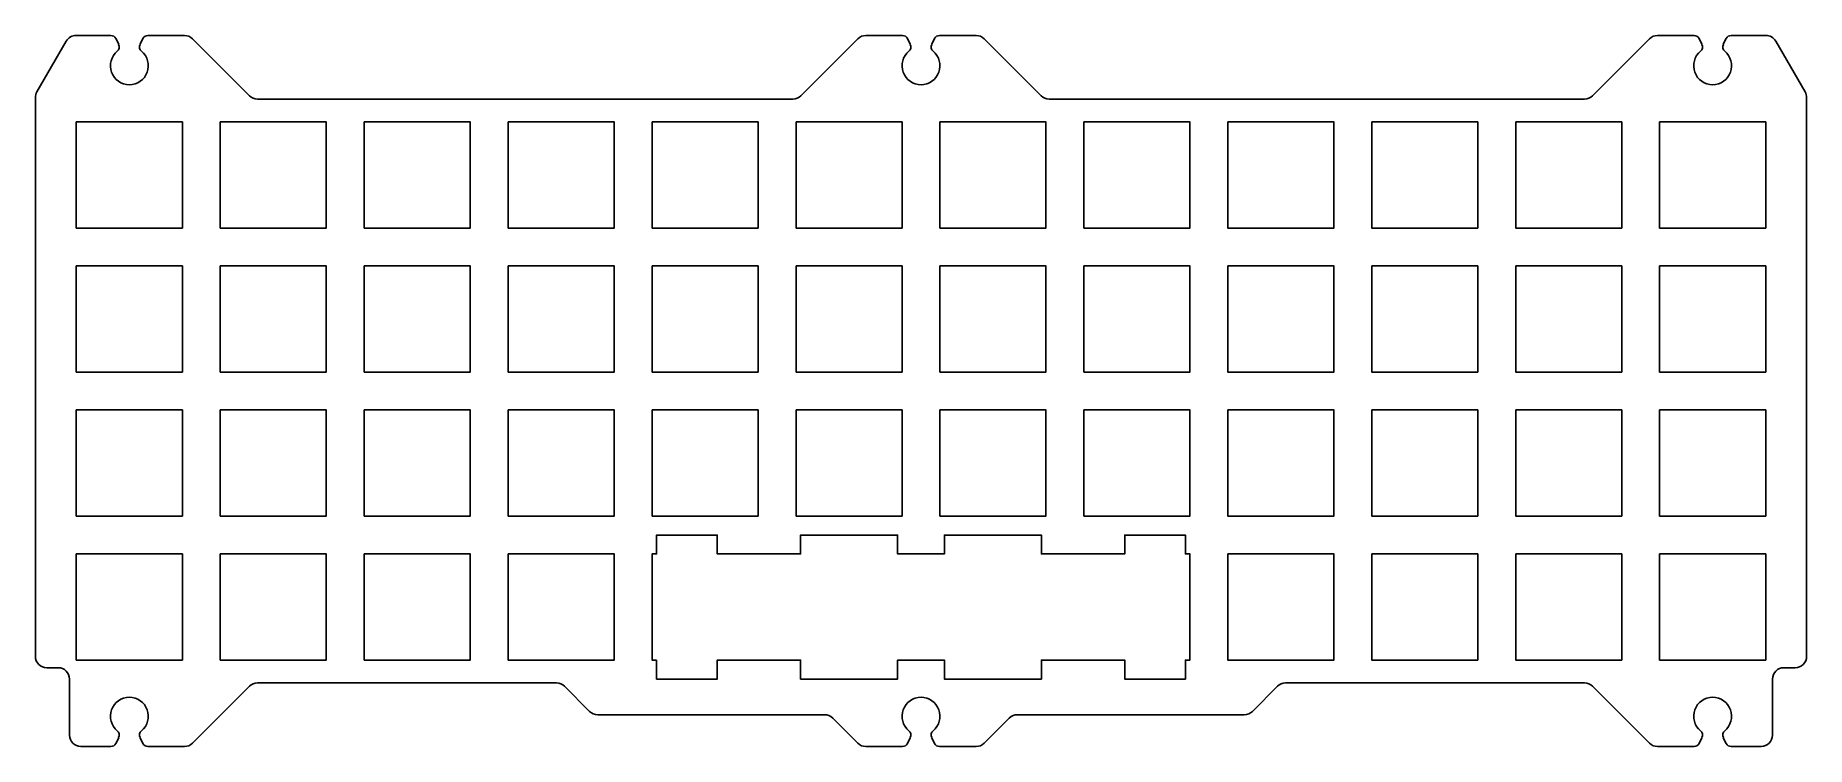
# Model space of a CAD drawing. Header units: millimetres. Extents: x -117 to 117, y -47 to 47.
import ezdxf

# ---------------------------------------------------------------- set-up
doc = ezdxf.new("R2010")
doc.units = ezdxf.units.MM
doc.layers.add('HMKB-40-PLT-02', color=7, linetype='Continuous')

msp = doc.modelspace()

# ---------------------------------------------------------------- linework, layer by layer
at = {"layer": 'HMKB-40-PLT-02'}
for p, q in [((-106.96, 46.9), (-111.53, 46.9)), ((-97.22, 46.9), (-102.04, 46.9)), ((-2.46, 46.9), (-7.28, 46.9)), ((7.28, 46.9), (2.46, 46.9)), ((102.04, 46.9), (97.22, 46.9)), ((111.53, 46.9), (106.96, 46.9)), ((-112.83, 46.15), (-116.7, 39.45)), ((-105.91, 45.73), (-106.29, 46.49)), ((-102.71, 46.49), (-103.09, 45.73)), ((-88.64, 38.94), (-96.16, 46.46)), ((-8.34, 46.46), (-15.86, 38.94)), ((-1.41, 45.73), (-1.79, 46.49)), ((1.79, 46.49), (1.41, 45.73)), ((15.86, 38.94), (8.34, 46.46)), ((96.16, 46.46), (88.64, 38.94)), ((103.09, 45.73), (102.71, 46.49)), ((106.29, 46.49), (105.91, 45.73)), ((116.7, 39.45), (112.83, 46.15)), ((-116.9, 38.7), (-116.9, -35)), ((-16.92, 38.5), (-87.58, 38.5)), ((87.58, 38.5), (16.92, 38.5)), ((116.9, -35), (116.9, 38.7)), ((-115.4, -36.5), (-113.9, -36.5)), ((113.9, -36.5), (115.4, -36.5)), ((-112.4, -38), (-112.4, -45.4)), ((-96.16, -46.46), (-88.64, -38.94)), ((-87.58, -38.5), (-48.12, -38.5)), ((-47.06, -38.94), (-43.74, -42.26)), ((43.74, -42.26), (47.06, -38.94)), ((48.12, -38.5), (87.58, -38.5)), ((88.64, -38.94), (96.16, -46.46)), ((112.4, -45.4), (112.4, -38)), ((-42.68, -42.7), (-12.72, -42.7)), ((-11.66, -43.14), (-8.34, -46.46)), ((8.34, -46.46), (11.66, -43.14)), ((12.72, -42.7), (42.68, -42.7)), ((-106.29, -46.49), (-105.91, -45.73)), ((-103.09, -45.73), (-102.71, -46.49)), ((-1.79, -46.49), (-1.41, -45.73)), ((1.41, -45.73), (1.79, -46.49)), ((102.71, -46.49), (103.09, -45.73)), ((105.91, -45.73), (106.29, -46.49)), ((-110.9, -46.9), (-106.96, -46.9)), ((-102.04, -46.9), (-97.22, -46.9)), ((-7.28, -46.9), (-2.46, -46.9)), ((2.46, -46.9), (7.28, -46.9)), ((97.22, -46.9), (102.04, -46.9)), ((106.96, -46.9), (110.9, -46.9))]:
    msp.add_line(p, q, dxfattribs=at)
for points in [[(-111.5, 35.5), (-111.5, 21.5), (-97.5, 21.5), (-97.5, 35.5)], [(-92.5, 35.5), (-92.5, 21.5), (-78.5, 21.5), (-78.5, 35.5)], [(-73.5, 35.5), (-73.5, 21.5), (-59.5, 21.5), (-59.5, 35.5)], [(-54.5, 35.5), (-54.5, 21.5), (-40.5, 21.5), (-40.5, 35.5)], [(-35.5, 35.5), (-35.5, 21.5), (-21.5, 21.5), (-21.5, 35.5)], [(-16.5, 35.5), (-16.5, 21.5), (-2.5, 21.5), (-2.5, 35.5)], [(2.5, 35.5), (2.5, 21.5), (16.5, 21.5), (16.5, 35.5)], [(21.5, 35.5), (21.5, 21.5), (35.5, 21.5), (35.5, 35.5)], [(40.5, 35.5), (40.5, 21.5), (54.5, 21.5), (54.5, 35.5)], [(59.5, 35.5), (59.5, 21.5), (73.5, 21.5), (73.5, 35.5)], [(78.5, 35.5), (78.5, 21.5), (92.5, 21.5), (92.5, 35.5)], [(97.5, 35.5), (97.5, 21.5), (111.5, 21.5), (111.5, 35.5)], [(-111.5, 16.5), (-111.5, 2.5), (-97.5, 2.5), (-97.5, 16.5)], [(-92.5, 16.5), (-92.5, 2.5), (-78.5, 2.5), (-78.5, 16.5)], [(-73.5, 16.5), (-73.5, 2.5), (-59.5, 2.5), (-59.5, 16.5)], [(-54.5, 16.5), (-54.5, 2.5), (-40.5, 2.5), (-40.5, 16.5)], [(-35.5, 16.5), (-35.5, 2.5), (-21.5, 2.5), (-21.5, 16.5)], [(-16.5, 16.5), (-16.5, 2.5), (-2.5, 2.5), (-2.5, 16.5)], [(2.5, 16.5), (2.5, 2.5), (16.5, 2.5), (16.5, 16.5)], [(21.5, 16.5), (21.5, 2.5), (35.5, 2.5), (35.5, 16.5)], [(40.5, 16.5), (40.5, 2.5), (54.5, 2.5), (54.5, 16.5)], [(59.5, 16.5), (59.5, 2.5), (73.5, 2.5), (73.5, 16.5)], [(78.5, 16.5), (78.5, 2.5), (92.5, 2.5), (92.5, 16.5)], [(97.5, 16.5), (97.5, 2.5), (111.5, 2.5), (111.5, 16.5)], [(-111.5, -2.5), (-111.5, -16.5), (-97.5, -16.5), (-97.5, -2.5)], [(-92.5, -2.5), (-92.5, -16.5), (-78.5, -16.5), (-78.5, -2.5)], [(-73.5, -2.5), (-73.5, -16.5), (-59.5, -16.5), (-59.5, -2.5)], [(-54.5, -2.5), (-54.5, -16.5), (-40.5, -16.5), (-40.5, -2.5)], [(-35.5, -2.5), (-35.5, -16.5), (-21.5, -16.5), (-21.5, -2.5)], [(-16.5, -2.5), (-16.5, -16.5), (-2.5, -16.5), (-2.5, -2.5)], [(2.5, -2.5), (2.5, -16.5), (16.5, -16.5), (16.5, -2.5)], [(21.5, -2.5), (21.5, -16.5), (35.5, -16.5), (35.5, -2.5)], [(40.5, -2.5), (40.5, -16.5), (54.5, -16.5), (54.5, -2.5)], [(59.5, -2.5), (59.5, -16.5), (73.5, -16.5), (73.5, -2.5)], [(78.5, -2.5), (78.5, -16.5), (92.5, -16.5), (92.5, -2.5)], [(97.5, -2.5), (97.5, -16.5), (111.5, -16.5), (111.5, -2.5)], [(-34.9, -35.5), (-34.9, -38), (-26.9, -38), (-26.9, -35.5), (-15.9, -35.5), (-15.9, -38), (-3.1, -38), (-3.1, -35.5), (3.1, -35.5), (3.1, -38), (15.9, -38), (15.9, -35.5), (26.9, -35.5), (26.9, -38), (34.9, -38), (34.9, -35.5), (35.5, -35.5), (35.5, -21.5), (34.9, -21.5), (34.9, -19), (26.9, -19), (26.9, -21.5), (15.9, -21.5), (15.9, -19), (3.1, -19), (3.1, -21.5), (-3.1, -21.5), (-3.1, -19), (-15.9, -19), (-15.9, -21.5), (-26.9, -21.5), (-26.9, -19), (-34.9, -19), (-34.9, -21.5), (-35.5, -21.5), (-35.5, -35.5)], [(-111.5, -21.5), (-111.5, -35.5), (-97.5, -35.5), (-97.5, -21.5)], [(-92.5, -21.5), (-92.5, -35.5), (-78.5, -35.5), (-78.5, -21.5)], [(-73.5, -21.5), (-73.5, -35.5), (-59.5, -35.5), (-59.5, -21.5)], [(-54.5, -21.5), (-54.5, -35.5), (-40.5, -35.5), (-40.5, -21.5)], [(40.5, -21.5), (40.5, -35.5), (54.5, -35.5), (54.5, -21.5)], [(59.5, -21.5), (59.5, -35.5), (73.5, -35.5), (73.5, -21.5)], [(78.5, -21.5), (78.5, -35.5), (92.5, -35.5), (92.5, -21.5)], [(97.5, -21.5), (97.5, -35.5), (111.5, -35.5), (111.5, -21.5)]]:
    msp.add_lwpolyline(points, close=True, dxfattribs=at)
for centre, radius, start, end in [((-111.53, 45.4), 1.5, 90, 150.0184), ((-106.96, 46.15), 0.75, 26.5651, 90), ((-102.04, 46.15), 0.75, 90, 153.4349), ((-97.22, 45.4), 1.5, 45, 90), ((-7.28, 45.4), 1.5, 90, 135), ((-2.46, 46.15), 0.75, 26.5651, 90), ((2.46, 46.15), 0.75, 90, 153.4349), ((7.28, 45.4), 1.5, 45, 90), ((97.22, 45.4), 1.5, 90, 135), ((102.04, 46.15), 0.75, 26.5651, 90), ((106.96, 46.15), 0.75, 90, 153.4349), ((111.53, 45.4), 1.5, 29.9816, 90), ((-106.59, 45.39), 0.75, 309.9074, 26.5651), ((-102.41, 45.39), 0.75, 153.4349, 230.0926), ((-2.09, 45.39), 0.75, 309.9074, 26.5651), ((2.09, 45.39), 0.75, 153.4349, 230.0926), ((102.41, 45.39), 0.75, 309.9074, 26.5651), ((106.59, 45.39), 0.75, 153.4349, 230.0926), ((-115.4, 38.7), 1.5, 150.0184, 180), ((115.4, 38.7), 1.5, 0, 29.9816), ((-115.4, -35), 1.5, 180, 270), ((115.4, -35), 1.5, 270, 0), ((-42.68, -41.2), 1.5, 225, 270), ((42.68, -41.2), 1.5, 270, 315), ((-110.9, -45.4), 1.5, 180, 270), ((-106.96, -46.15), 0.75, 270, 333.4349), ((-106.59, -45.39), 0.75, 333.4349, 50.0926), ((-102.41, -45.39), 0.75, 129.9074, 206.5651), ((-102.04, -46.15), 0.75, 206.5651, 270), ((-97.22, -45.4), 1.5, 270, 315), ((-7.28, -45.4), 1.5, 225, 270), ((-2.46, -46.15), 0.75, 270, 333.4349), ((-2.09, -45.39), 0.75, 333.4349, 50.0926), ((2.09, -45.39), 0.75, 129.9074, 206.5651), ((2.46, -46.15), 0.75, 206.5651, 270), ((7.28, -45.4), 1.5, 270, 315), ((97.22, -45.4), 1.5, 225, 270), ((102.04, -46.15), 0.75, 270, 333.4349), ((102.41, -45.39), 0.75, 333.4349, 50.0926), ((106.59, -45.39), 0.75, 129.9074, 206.5651), ((106.96, -46.15), 0.75, 206.5651, 270), ((110.9, -45.4), 1.5, 270, 0)]:
    msp.add_arc(centre, radius, start, end, dxfattribs=at)
at = {"layer": 'HMKB-40-PLT-02', "extrusion": (0, 0, -1)}
for centre, radius, start, end in [((104.5, 42.9), 2.5, 129.9074, 50.0926), ((0, 42.9), 2.5, 129.9074, 50.0926), ((-104.5, 42.9), 2.5, 129.9074, 50.0926), ((87.58, 40), 1.5, 270, 315), ((16.92, 40), 1.5, 225, 270), ((-16.92, 40), 1.5, 270, 315), ((-87.58, 40), 1.5, 225, 270), ((113.9, -38), 1.5, 90, 180), ((-113.9, -38), 1.5, 360, 90), ((87.58, -40), 1.5, 45, 90), ((48.12, -40), 1.5, 90, 135), ((-48.12, -40), 1.5, 45, 90), ((-87.58, -40), 1.5, 90, 135), ((104.5, -42.9), 2.5, 309.9074, 230.0926), ((0, -42.9), 2.5, 309.9074, 230.0926), ((-104.5, -42.9), 2.5, 309.9074, 230.0926), ((12.72, -44.2), 1.5, 90, 135), ((-12.72, -44.2), 1.5, 45, 90)]:
    msp.add_arc(centre, radius, start, end, dxfattribs=at)

doc.saveas('drawing.dxf')
